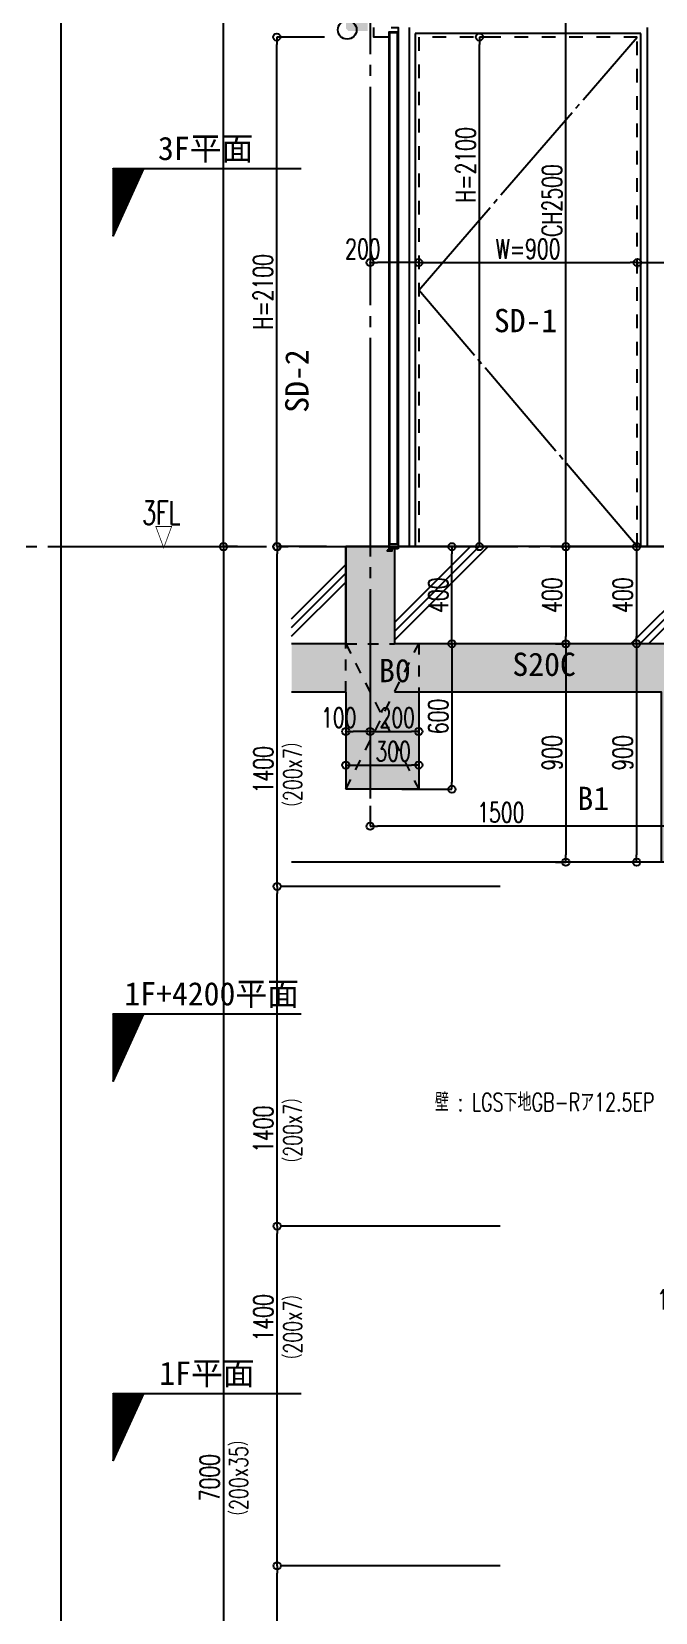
# Model space of a CAD drawing. Extents: x -229451 to 47804, y -161247 to 19812.
# Drawn here: x 36318 to 38886, y 5260 to 11775 of the extents above; entities that cross this region are included whole.
import ezdxf
from ezdxf.enums import TextEntityAlignment as Align

# ---------------------------------------------------------------- set-up
doc = ezdxf.new("R2010")
doc.units = 0
doc.header["$LTSCALE"] = 450
for name, pattern in [('CENTER2', [2.3, 2, -0.1, 0.1, -0.1]), ('HIDDEN2', [0.25, 0.125, -0.125]), ('HIDDEN3', [0.2, 0.1, -0.1])]:
    doc.linetypes.add(name, pattern=pattern)
doc.layers.get('0').update_dxf_attribs({"linetype": 'CONTINUOUS'})
doc.layers.get('DEFPOINTS').update_dxf_attribs({"linetype": 'CONTINUOUS'})
doc.layers.add('E0_図面枠B_OFF', color=255, linetype='CONTINUOUS', plot=False)
for name, color, linetype in [('E1_文字A', 3, 'CONTINUOUS'), ('E6_面取り記号', 4, 'CONTINUOUS'), ('G1_ハッチング', 251, 'CONTINUOUS'), ('G2_ハッチング', 243, 'CONTINUOUS'), ('H寸法', 3, 'CONTINUOUS'), ('IA_通芯', 12, 'CENTER2'), ('IB_壁芯', 2, 'CENTER2'), ('IC1_寸法', 3, 'CONTINUOUS'), ('ID1_躯体', 7, 'CONTINUOUS'), ('ID2_構造体', 8, 'HIDDEN3'), ('ID7_打放し表示', 231, 'UTILDN'), ('JA2_梁記号', 4, 'CONTINUOUS'), ('JA3_ｽﾗﾌﾞ記号', 4, 'CONTINUOUS'), ('JA7_切断記号', 241, 'CONTINUOUS'), ('JB1_仕上線B_細線', 51, 'CONTINUOUS'), ('JJ1_建具', 1, 'CONTINUOUS'), ('JJ2_建具枠', 3, 'CONTINUOUS'), ('KA1_躯体見下線', 113, 'CONTINUOUS')]:
    doc.layers.add(name, color=color, linetype=linetype)
doc.styles.add('toda-A (0.7)', font='romans.shx', dxfattribs={"width": 0.7, "bigfont": 'extfont.shx'})
doc.styles.add('toda-G', font='')
doc.styles.get('toda-G').set_extended_font_data('MS Gothic')
doc.linetypes.add('UTILDN', pattern='A,5e-13,[130,ltypeshp.shx,S=0.45,R=0,X=0,Y=-0.45],0,-3', length=3)
doc.dimstyles.new('toda 1：30', dxfattribs={"dimscale": 30, "dimtxt": 2.7, "dimasz": 1, "dimexe": 0, "dimexo": 1, "dimgap": 0, "dimtad": 0, "dimdec": 3, "dimzin": 12, "dimdsep": 46, "dimtxsty": 'toda-A (0.7)', "dimblk": 'ORIGIN', "dimcen": 2.5, "dimclrd": 256, "dimclre": 256, "dimclrt": 7, "dimadec": 0, "dimazin": 0, "dimtfac": 1, "dimtdec": 3, "dimtix": 1, "dimtmove": 2, "dimatfit": 3, "dimldrblk": 'ORIGIN', "dimfxl": 0, "dimtvp": 0.7, "dimtolj": 1, "dimtzin": 0, "dimarcsym": 0})

# ---------------------------------------------------------------- blocks, each defined once
blk = doc.blocks.new('_Origin')
at = {"color": 0, "linetype": 'ByBlock', "lineweight": -2}
blk.add_line((0, 0), (-1, 0), dxfattribs=at)
blk.add_circle((0, 0), 0.5, dxfattribs=at)
blk = doc.blocks.new('*D321')
at = {"layer": 'DEFPOINTS', "color": 0, "transparency": 16777216}
for p in [(38902.8, 9652.2), (38802.8, 9252.2), (38809.1, 9252.2)]:
    blk.add_point(p, dxfattribs=at)
at = {"layer": 'H寸法', "linetype": 'CENTER2', "lineweight": -2, "transparency": 16777216}
for p, q in [((38872.8, 9652.2), (38809.1, 9652.2)), ((38832.8, 9252.2), (38809.1, 9252.2))]:
    blk.add_line(p, q, dxfattribs=at)
at = {"layer": 'H寸法', "lineweight": -2, "transparency": 16777216}
blk.add_line((38809.1, 9622.2), (38809.1, 9282.2), dxfattribs=at)
at = {"layer": 'H寸法', "lineweight": -2, "transparency": 16777216, "xscale": 30, "yscale": 30, "zscale": 30}
for p, rotation in [((38809.1, 9652.2), 90), ((38809.1, 9252.2), 270)]:
    blk.add_blockref('_Origin', p, dxfattribs=dict(at, rotation=rotation))
at = {"layer": 'H寸法', "color": 7, "transparency": 16777216, "insert": (38752.4, 9452.2), "char_height": 81, "attachment_point": 5, "rotation": 90, "style": 'toda-A (0.7)'}
blk.add_mtext('\\A1;400', dxfattribs=at)
blk = doc.blocks.new('*D322')
at = {"layer": 'DEFPOINTS', "color": 0, "transparency": 16777216}
for p in [(38802.8, 9252.2), (38802.8, 8352.2), (38809.1, 8352.2)]:
    blk.add_point(p, dxfattribs=at)
at = {"layer": 'H寸法', "linetype": 'CENTER2', "lineweight": -2, "transparency": 16777216}
for p, q in [((38832.8, 9252.2), (38809.1, 9252.2)), ((38832.8, 8352.2), (38809.1, 8352.2))]:
    blk.add_line(p, q, dxfattribs=at)
at = {"layer": 'H寸法', "lineweight": -2, "transparency": 16777216}
blk.add_line((38809.1, 9222.2), (38809.1, 8382.2), dxfattribs=at)
at = {"layer": 'H寸法', "lineweight": -2, "transparency": 16777216, "xscale": 30, "yscale": 30, "zscale": 30}
for p, rotation in [((38809.1, 9252.2), 90), ((38809.1, 8352.2), 270)]:
    blk.add_blockref('_Origin', p, dxfattribs=dict(at, rotation=rotation))
at = {"layer": 'H寸法', "color": 7, "transparency": 16777216, "insert": (38752.4, 8802.2), "char_height": 81, "attachment_point": 5, "rotation": 90, "style": 'toda-A (0.7)'}
blk.add_mtext('\\A1;900', dxfattribs=at)
blk = doc.blocks.new('*D335')
at = {"layer": 'DEFPOINTS', "color": 0, "transparency": 16777216}
for p in [(38518.1, 9652.2), (38518.1, 9252.2), (38518.1, 9252.2)]:
    blk.add_point(p, dxfattribs=at)
at = {"layer": 'H寸法', "linetype": 'CENTER2', "lineweight": -2, "transparency": 16777216}
for p, q in [((38548.1, 9652.2), (38518.1, 9652.2)), ((38548.1, 9252.2), (38518.1, 9252.2))]:
    blk.add_line(p, q, dxfattribs=at)
at = {"layer": 'H寸法', "lineweight": -2, "transparency": 16777216}
blk.add_line((38518.1, 9622.2), (38518.1, 9282.2), dxfattribs=at)
at = {"layer": 'H寸法', "lineweight": -2, "transparency": 16777216, "xscale": 30, "yscale": 30, "zscale": 30}
for p, rotation in [((38518.1, 9652.2), 90), ((38518.1, 9252.2), 270)]:
    blk.add_blockref('_Origin', p, dxfattribs=dict(at, rotation=rotation))
at = {"layer": 'H寸法', "color": 7, "transparency": 16777216, "insert": (38461.4, 9452.2), "char_height": 81, "attachment_point": 5, "rotation": 90, "style": 'toda-A (0.7)'}
blk.add_mtext('\\A1;400', dxfattribs=at)
blk = doc.blocks.new('*D336')
at = {"layer": 'DEFPOINTS', "color": 0, "transparency": 16777216}
for p in [(38445.7, 9252.2), (38445.7, 8352.2), (38518.1, 8352.2)]:
    blk.add_point(p, dxfattribs=at)
at = {"layer": 'H寸法', "linetype": 'CENTER2', "lineweight": -2, "transparency": 16777216}
for p, q in [((38475.7, 9252.2), (38518.1, 9252.2)), ((38475.7, 8352.2), (38518.1, 8352.2))]:
    blk.add_line(p, q, dxfattribs=at)
at = {"layer": 'H寸法', "lineweight": -2, "transparency": 16777216}
blk.add_line((38518.1, 9222.2), (38518.1, 8382.2), dxfattribs=at)
at = {"layer": 'H寸法', "lineweight": -2, "transparency": 16777216, "xscale": 30, "yscale": 30, "zscale": 30}
for p, rotation in [((38518.1, 9252.2), 90), ((38518.1, 8352.2), 270)]:
    blk.add_blockref('_Origin', p, dxfattribs=dict(at, rotation=rotation))
at = {"layer": 'H寸法', "color": 7, "transparency": 16777216, "insert": (38461.4, 8802.2), "char_height": 81, "attachment_point": 5, "rotation": 90, "style": 'toda-A (0.7)'}
blk.add_mtext('\\A1;900', dxfattribs=at)
blk = doc.blocks.new('*D338')
at = {"layer": 'DEFPOINTS', "color": 0, "transparency": 16777216}
for p in [(37712.2, 8614.5), (39212.2, 8563.7), (37712.2, 8500)]:
    blk.add_point(p, dxfattribs=at)
at = {"layer": 'H寸法', "linetype": 'CENTER2', "lineweight": -2, "transparency": 16777216}
for p, q in [((37712.2, 8584.5), (37712.2, 8500)), ((39212.2, 8533.7), (39212.2, 8500))]:
    blk.add_line(p, q, dxfattribs=at)
at = {"layer": 'H寸法', "lineweight": -2, "transparency": 16777216}
blk.add_line((39182.2, 8500), (37742.2, 8500), dxfattribs=at)
at = {"layer": 'H寸法', "lineweight": -2, "transparency": 16777216, "xscale": 30, "yscale": 30, "zscale": 30, "rotation": 180}
blk.add_blockref('_Origin', (37712.2, 8500), dxfattribs=at)
at = {"layer": 'H寸法', "lineweight": -2, "transparency": 16777216, "xscale": 30, "yscale": 30, "zscale": 30}
blk.add_blockref('_Origin', (39212.2, 8500), dxfattribs=at)
at = {"layer": 'H寸法', "color": 7, "transparency": 16777216, "insert": (38250.1, 8556.7), "char_height": 81, "attachment_point": 5, "style": 'toda-A (0.7)'}
blk.add_mtext('\\A1;1500', dxfattribs=at)
blk = doc.blocks.new('*D339')
at = {"layer": 'DEFPOINTS', "color": 0, "transparency": 16777216}
for p in [(38812.2, 10822.8), (37912.2, 10790.7), (38812.2, 10780.4)]:
    blk.add_point(p, dxfattribs=at)
at = {"layer": 'IC1_寸法', "lineweight": -2, "transparency": 16777216}
for p, q in [((37912.2, 10820.7), (37912.2, 10822.8)), ((37942.2, 10822.8), (38782.2, 10822.8)), ((38812.2, 10810.4), (38812.2, 10822.8))]:
    blk.add_line(p, q, dxfattribs=at)
at = {"layer": 'IC1_寸法', "lineweight": -2, "transparency": 16777216, "xscale": 30, "yscale": 30, "zscale": 30, "rotation": 180}
blk.add_blockref('_Origin', (37912.2, 10822.8), dxfattribs=at)
at = {"layer": 'IC1_寸法', "lineweight": -2, "transparency": 16777216, "xscale": 30, "yscale": 30, "zscale": 30}
blk.add_blockref('_Origin', (38812.2, 10822.8), dxfattribs=at)
at = {"layer": 'IC1_寸法', "color": 7, "transparency": 16777216, "insert": (38362.2, 10879.5), "char_height": 81, "attachment_point": 5, "style": 'toda-A (0.7)'}
blk.add_mtext('\\A1;W=900', dxfattribs=at)
blk = doc.blocks.new('*D340')
at = {"layer": 'DEFPOINTS', "color": 0, "transparency": 16777216}
for p in [(38161.9, 11752.2), (38162, 11752.2), (38161.9, 9652.2)]:
    blk.add_point(p, dxfattribs=at)
at = {"layer": 'IC1_寸法', "lineweight": -2, "transparency": 16777216}
for p, q in [((38191.9, 11752.2), (38162, 11752.2)), ((38162, 9682.2), (38162, 11722.2)), ((38191.9, 9652.2), (38162, 9652.2))]:
    blk.add_line(p, q, dxfattribs=at)
at = {"layer": 'IC1_寸法', "lineweight": -2, "transparency": 16777216, "xscale": 30, "yscale": 30, "zscale": 30}
for p, rotation in [((38162, 11752.2), 90), ((38162, 9652.2), 270)]:
    blk.add_blockref('_Origin', p, dxfattribs=dict(at, rotation=rotation))
at = {"layer": 'IC1_寸法', "color": 7, "transparency": 16777216, "insert": (38105.3, 11225.2), "char_height": 81, "attachment_point": 5, "rotation": 90, "style": 'toda-A (0.7)'}
blk.add_mtext('\\A1;H=2100', dxfattribs=at)
blk = doc.blocks.new('*D341')
at = {"layer": 'DEFPOINTS', "color": 0, "transparency": 16777216}
for p in [(39212.2, 10822.8), (38812.2, 10770.2), (39212.2, 10770.2)]:
    blk.add_point(p, dxfattribs=at)
at = {"layer": 'H寸法', "linetype": 'CENTER2', "lineweight": -2, "transparency": 16777216}
for p, q in [((38812.2, 10800.2), (38812.2, 10822.8)), ((39212.2, 10800.2), (39212.2, 10822.8))]:
    blk.add_line(p, q, dxfattribs=at)
at = {"layer": 'H寸法', "lineweight": -2, "transparency": 16777216}
blk.add_line((38842.2, 10822.8), (39182.2, 10822.8), dxfattribs=at)
at = {"layer": 'H寸法', "lineweight": -2, "transparency": 16777216, "xscale": 30, "yscale": 30, "zscale": 30, "rotation": 180}
blk.add_blockref('_Origin', (38812.2, 10822.8), dxfattribs=at)
at = {"layer": 'H寸法', "lineweight": -2, "transparency": 16777216, "xscale": 30, "yscale": 30, "zscale": 30}
blk.add_blockref('_Origin', (39212.2, 10822.8), dxfattribs=at)
at = {"layer": 'H寸法', "color": 7, "transparency": 16777216, "insert": (39012.2, 10879.5), "char_height": 81, "attachment_point": 5, "style": 'toda-A (0.7)'}
blk.add_mtext('\\A1;400', dxfattribs=at)
blk = doc.blocks.new('*D342')
at = {"layer": 'DEFPOINTS', "color": 0, "transparency": 16777216}
for p in [(37712.2, 10822.8), (37712.2, 10790.7), (37912.2, 10790.7)]:
    blk.add_point(p, dxfattribs=at)
at = {"layer": 'H寸法', "linetype": 'CENTER2', "lineweight": -2, "transparency": 16777216}
for p, q in [((37712.2, 10820.7), (37712.2, 10822.8)), ((37912.2, 10820.7), (37912.2, 10822.8))]:
    blk.add_line(p, q, dxfattribs=at)
at = {"layer": 'H寸法', "lineweight": -2, "transparency": 16777216}
blk.add_line((37882.2, 10822.8), (37742.2, 10822.8), dxfattribs=at)
at = {"layer": 'H寸法', "lineweight": -2, "transparency": 16777216, "xscale": 30, "yscale": 30, "zscale": 30, "rotation": 180}
blk.add_blockref('_Origin', (37712.2, 10822.8), dxfattribs=at)
at = {"layer": 'H寸法', "lineweight": -2, "transparency": 16777216, "xscale": 30, "yscale": 30, "zscale": 30}
blk.add_blockref('_Origin', (37912.2, 10822.8), dxfattribs=at)
at = {"layer": 'H寸法', "color": 7, "transparency": 16777216, "insert": (37682.2, 10879.5), "char_height": 81, "attachment_point": 5, "style": 'toda-A (0.7)'}
blk.add_mtext('\\A1;200', dxfattribs=at)
blk = doc.blocks.new('*D344')
at = {"layer": 'DEFPOINTS', "color": 0, "transparency": 16777216}
for p in [(37327.4, 11752.2), (37554.1, 11752.2), (37425.6, 9652.2)]:
    blk.add_point(p, dxfattribs=at)
at = {"layer": 'IC1_寸法', "linetype": 'CENTER2', "lineweight": -2, "transparency": 16777216}
for p, q in [((37524.1, 11752.2), (37327.4, 11752.2)), ((37395.6, 9652.2), (37327.4, 9652.2))]:
    blk.add_line(p, q, dxfattribs=at)
at = {"layer": 'IC1_寸法', "lineweight": -2, "transparency": 16777216}
blk.add_line((37327.4, 9682.2), (37327.4, 11722.2), dxfattribs=at)
at = {"layer": 'IC1_寸法', "lineweight": -2, "transparency": 16777216, "xscale": 30, "yscale": 30, "zscale": 30}
for p, rotation in [((37327.4, 11752.2), 90), ((37327.4, 9652.2), 270)]:
    blk.add_blockref('_Origin', p, dxfattribs=dict(at, rotation=rotation))
at = {"layer": 'IC1_寸法', "color": 7, "transparency": 16777216, "insert": (37270.7, 10702.2), "char_height": 81, "attachment_point": 5, "rotation": 90, "style": 'toda-A (0.7)'}
blk.add_mtext('\\A1;H=2100', dxfattribs=at)
blk = doc.blocks.new('*D346')
at = {"layer": 'DEFPOINTS', "color": 0, "transparency": 16777216}
for p in [(37108.3, 14652.2), (37445.5, 14652.2), (37196, 9652.2)]:
    blk.add_point(p, dxfattribs=at)
at = {"layer": 'H寸法', "linetype": 'CENTER2', "lineweight": -2, "transparency": 16777216}
for p, q in [((37415.5, 14652.2), (37108.3, 14652.2)), ((37166, 9652.2), (37108.3, 9652.2))]:
    blk.add_line(p, q, dxfattribs=at)
at = {"layer": 'H寸法', "lineweight": -2, "transparency": 16777216}
blk.add_line((37108.3, 9682.2), (37108.3, 14622.2), dxfattribs=at)
at = {"layer": 'H寸法', "lineweight": -2, "transparency": 16777216, "xscale": 30, "yscale": 30, "zscale": 30}
for p, rotation in [((37108.3, 14652.2), 90), ((37108.3, 9652.2), 270)]:
    blk.add_blockref('_Origin', p, dxfattribs=dict(at, rotation=rotation))
at = {"layer": 'H寸法', "color": 7, "transparency": 16777216, "insert": (37051.6, 12152.2), "char_height": 81, "attachment_point": 5, "rotation": 90, "style": 'toda-A (0.7)'}
blk.add_mtext('\\A1;5000', dxfattribs=at)
blk = doc.blocks.new('*D406')
at = {"layer": 'DEFPOINTS', "color": 0, "transparency": 16777216}
for p in [(37196, 9652.2), (37108.3, 2652.2), (37359.4, 2652.2)]:
    blk.add_point(p, dxfattribs=at)
at = {"layer": 'H寸法', "linetype": 'CENTER2', "lineweight": -2, "transparency": 16777216}
for p, q in [((37166, 9652.2), (37108.3, 9652.2)), ((37329.4, 2652.2), (37108.3, 2652.2))]:
    blk.add_line(p, q, dxfattribs=at)
at = {"layer": 'H寸法', "lineweight": -2, "transparency": 16777216}
blk.add_line((37108.3, 9622.2), (37108.3, 2682.2), dxfattribs=at)
at = {"layer": 'H寸法', "lineweight": -2, "transparency": 16777216, "xscale": 30, "yscale": 30, "zscale": 30}
for p, rotation in [((37108.3, 9652.2), 90), ((37108.3, 2652.2), 270)]:
    blk.add_blockref('_Origin', p, dxfattribs=dict(at, rotation=rotation))
at = {"layer": 'H寸法', "color": 7, "transparency": 16777216, "insert": (37051.6, 5815.7), "char_height": 81, "attachment_point": 5, "rotation": 90, "style": 'toda-A (0.7)'}
blk.add_mtext('\\A1;7000', dxfattribs=at)
blk = doc.blocks.new('*D457')
at = {"layer": 'DEFPOINTS', "color": 0, "transparency": 16777216}
for p in [(37329.4, 5452.2), (38277.3, 5452.2), (37287.3, 2652.2)]:
    blk.add_point(p, dxfattribs=at)
at = {"layer": 'H寸法', "linetype": 'CENTER2', "lineweight": -2, "transparency": 16777216}
for p, q in [((38247.3, 5452.2), (37329.4, 5452.2)), ((37317.3, 2652.2), (37329.4, 2652.2))]:
    blk.add_line(p, q, dxfattribs=at)
at = {"layer": 'H寸法', "lineweight": -2, "transparency": 16777216}
blk.add_line((37329.4, 2682.2), (37329.4, 5422.2), dxfattribs=at)
at = {"layer": 'H寸法', "lineweight": -2, "transparency": 16777216, "xscale": 30, "yscale": 30, "zscale": 30}
for p, rotation in [((37329.4, 5452.2), 90), ((37329.4, 2652.2), 270)]:
    blk.add_blockref('_Origin', p, dxfattribs=dict(at, rotation=rotation))
at = {"layer": 'H寸法', "color": 7, "transparency": 16777216, "insert": (37272.7, 4052.2), "char_height": 81, "attachment_point": 5, "rotation": 90, "style": 'toda-A (0.7)'}
blk.add_mtext('\\A1;2800', dxfattribs=at)
blk = doc.blocks.new('*D458')
at = {"layer": 'DEFPOINTS', "color": 0, "transparency": 16777216}
for p in [(37329.4, 6852.2), (38277.3, 6852.2), (38277.3, 5452.2)]:
    blk.add_point(p, dxfattribs=at)
at = {"layer": 'H寸法', "linetype": 'CENTER2', "lineweight": -2, "transparency": 16777216}
for p, q in [((38247.3, 6852.2), (37329.4, 6852.2)), ((38247.3, 5452.2), (37329.4, 5452.2))]:
    blk.add_line(p, q, dxfattribs=at)
at = {"layer": 'H寸法', "lineweight": -2, "transparency": 16777216}
blk.add_line((37329.4, 5482.2), (37329.4, 6822.2), dxfattribs=at)
at = {"layer": 'H寸法', "lineweight": -2, "transparency": 16777216, "xscale": 30, "yscale": 30, "zscale": 30}
for p, rotation in [((37329.4, 6852.2), 90), ((37329.4, 5452.2), 270)]:
    blk.add_blockref('_Origin', p, dxfattribs=dict(at, rotation=rotation))
at = {"layer": 'H寸法', "color": 7, "transparency": 16777216, "insert": (37272.7, 6474.3), "char_height": 81, "attachment_point": 5, "rotation": 90, "style": 'toda-A (0.7)'}
blk.add_mtext('\\A1;1400', dxfattribs=at)
blk = doc.blocks.new('*D459')
at = {"layer": 'DEFPOINTS', "color": 0, "transparency": 16777216}
for p in [(37329.4, 8252.2), (38277.3, 8252.2), (38277.3, 6852.2)]:
    blk.add_point(p, dxfattribs=at)
at = {"layer": 'H寸法', "linetype": 'CENTER2', "lineweight": -2, "transparency": 16777216}
for p, q in [((38247.3, 8252.2), (37329.4, 8252.2)), ((38247.3, 6852.2), (37329.4, 6852.2))]:
    blk.add_line(p, q, dxfattribs=at)
at = {"layer": 'H寸法', "lineweight": -2, "transparency": 16777216}
blk.add_line((37329.4, 6882.2), (37329.4, 8222.2), dxfattribs=at)
at = {"layer": 'H寸法', "lineweight": -2, "transparency": 16777216, "xscale": 30, "yscale": 30, "zscale": 30}
for p, rotation in [((37329.4, 8252.2), 90), ((37329.4, 6852.2), 270)]:
    blk.add_blockref('_Origin', p, dxfattribs=dict(at, rotation=rotation))
at = {"layer": 'H寸法', "color": 7, "transparency": 16777216, "insert": (37272.7, 7251.4), "char_height": 81, "attachment_point": 5, "rotation": 90, "style": 'toda-A (0.7)'}
blk.add_mtext('\\A1;1400', dxfattribs=at)
blk = doc.blocks.new('*D460')
at = {"layer": 'DEFPOINTS', "color": 0, "transparency": 16777216}
for p in [(37329.4, 9652.2), (37563.1, 9652.2), (38277.3, 8252.2)]:
    blk.add_point(p, dxfattribs=at)
at = {"layer": 'H寸法', "linetype": 'CENTER2', "lineweight": -2, "transparency": 16777216}
for p, q in [((37533.1, 9652.2), (37329.4, 9652.2)), ((38247.3, 8252.2), (37329.4, 8252.2))]:
    blk.add_line(p, q, dxfattribs=at)
at = {"layer": 'H寸法', "lineweight": -2, "transparency": 16777216}
blk.add_line((37329.4, 8282.2), (37329.4, 9622.2), dxfattribs=at)
at = {"layer": 'H寸法', "lineweight": -2, "transparency": 16777216, "xscale": 30, "yscale": 30, "zscale": 30}
for p, rotation in [((37329.4, 9652.2), 90), ((37329.4, 8252.2), 270)]:
    blk.add_blockref('_Origin', p, dxfattribs=dict(at, rotation=rotation))
at = {"layer": 'H寸法', "color": 7, "transparency": 16777216, "insert": (37272.7, 8733), "char_height": 81, "attachment_point": 5, "rotation": 90, "style": 'toda-A (0.7)'}
blk.add_mtext('\\A1;1400', dxfattribs=at)
blk = doc.blocks.new('*D519')
at = {"layer": 'DEFPOINTS', "color": 0, "transparency": 16777216}
for p in [(39062.2, 6454.7), (39212.2, 6491.9), (39212.2, 6454.7)]:
    blk.add_point(p, dxfattribs=at)
at = {"layer": 'H寸法', "linetype": 'CENTER2', "lineweight": -2, "transparency": 16777216}
for p, q in [((39062.2, 6484.7), (39062.2, 6491.9)), ((39212.2, 6484.7), (39212.2, 6491.9))]:
    blk.add_line(p, q, dxfattribs=at)
at = {"layer": 'H寸法', "lineweight": -2, "transparency": 16777216}
blk.add_line((39092.2, 6491.9), (39182.2, 6491.9), dxfattribs=at)
at = {"layer": 'H寸法', "lineweight": -2, "transparency": 16777216, "xscale": 30, "yscale": 30, "zscale": 30, "rotation": 180}
blk.add_blockref('_Origin', (39062.2, 6491.9), dxfattribs=at)
at = {"layer": 'H寸法', "lineweight": -2, "transparency": 16777216, "xscale": 30, "yscale": 30, "zscale": 30}
blk.add_blockref('_Origin', (39212.2, 6491.9), dxfattribs=at)
at = {"layer": 'H寸法', "color": 7, "transparency": 16777216, "insert": (38965.9, 6548.6), "char_height": 81, "attachment_point": 5, "style": 'toda-A (0.7)'}
blk.add_mtext('\\A1;150', dxfattribs=at)
blk = doc.blocks.new('*D521')
at = {"layer": 'DEFPOINTS', "color": 0, "transparency": 16777216}
for p in [(38012.4, 9252.2), (37812.2, 8652.2), (38048.9, 8652.2)]:
    blk.add_point(p, dxfattribs=at)
at = {"layer": 'H寸法', "linetype": 'CENTER2', "lineweight": -2, "transparency": 16777216}
for p, q in [((38042.4, 9252.2), (38048.9, 9252.2)), ((37842.2, 8652.2), (38048.9, 8652.2))]:
    blk.add_line(p, q, dxfattribs=at)
at = {"layer": 'H寸法', "lineweight": -2, "transparency": 16777216}
blk.add_line((38048.9, 9222.2), (38048.9, 8682.2), dxfattribs=at)
at = {"layer": 'H寸法', "lineweight": -2, "transparency": 16777216, "xscale": 30, "yscale": 30, "zscale": 30}
for p, rotation in [((38048.9, 9252.2), 90), ((38048.9, 8652.2), 270)]:
    blk.add_blockref('_Origin', p, dxfattribs=dict(at, rotation=rotation))
at = {"layer": 'H寸法', "color": 7, "transparency": 16777216, "insert": (37992.2, 8952.2), "char_height": 81, "attachment_point": 5, "rotation": 90, "style": 'toda-A (0.7)'}
blk.add_mtext('\\A1;600', dxfattribs=at)
blk = doc.blocks.new('*D522')
at = {"layer": 'DEFPOINTS', "color": 0, "transparency": 16777216}
for p in [(38012.4, 9652.2), (38048.9, 9652.2), (38012.4, 9252.2)]:
    blk.add_point(p, dxfattribs=at)
at = {"layer": 'H寸法', "linetype": 'CENTER2', "lineweight": -2, "transparency": 16777216}
for p, q in [((38042.4, 9652.2), (38048.9, 9652.2)), ((38042.4, 9252.2), (38048.9, 9252.2))]:
    blk.add_line(p, q, dxfattribs=at)
at = {"layer": 'H寸法', "lineweight": -2, "transparency": 16777216}
blk.add_line((38048.9, 9282.2), (38048.9, 9622.2), dxfattribs=at)
at = {"layer": 'H寸法', "lineweight": -2, "transparency": 16777216, "xscale": 30, "yscale": 30, "zscale": 30}
for p, rotation in [((38048.9, 9652.2), 90), ((38048.9, 9252.2), 270)]:
    blk.add_blockref('_Origin', p, dxfattribs=dict(at, rotation=rotation))
at = {"layer": 'H寸法', "color": 7, "transparency": 16777216, "insert": (37992.2, 9452.2), "char_height": 81, "attachment_point": 5, "rotation": 90, "style": 'toda-A (0.7)'}
blk.add_mtext('\\A1;400', dxfattribs=at)
blk = doc.blocks.new('*D523')
at = {"layer": 'DEFPOINTS', "color": 0, "transparency": 16777216}
for p in [(37712.2, 8912.4), (37912.2, 8912.4), (37912.2, 8890.5)]:
    blk.add_point(p, dxfattribs=at)
at = {"layer": 'H寸法', "linetype": 'CENTER2', "lineweight": -2, "transparency": 16777216}
for p, q in [((37712.2, 8882.4), (37712.2, 8890.5)), ((37912.2, 8882.4), (37912.2, 8890.5))]:
    blk.add_line(p, q, dxfattribs=at)
at = {"layer": 'H寸法', "lineweight": -2, "transparency": 16777216}
blk.add_line((37742.2, 8890.5), (37882.2, 8890.5), dxfattribs=at)
at = {"layer": 'H寸法', "lineweight": -2, "transparency": 16777216, "xscale": 30, "yscale": 30, "zscale": 30, "rotation": 180}
blk.add_blockref('_Origin', (37712.2, 8890.5), dxfattribs=at)
at = {"layer": 'H寸法', "lineweight": -2, "transparency": 16777216, "xscale": 30, "yscale": 30, "zscale": 30}
blk.add_blockref('_Origin', (37912.2, 8890.5), dxfattribs=at)
at = {"layer": 'H寸法', "color": 7, "transparency": 16777216, "insert": (37823.6, 8947.2), "char_height": 81, "attachment_point": 5, "style": 'toda-A (0.7)'}
blk.add_mtext('\\A1;200', dxfattribs=at)
blk = doc.blocks.new('*D524')
at = {"layer": 'DEFPOINTS', "color": 0, "transparency": 16777216}
for p in [(37612.2, 8919.1), (37612.2, 8890.5), (37712.2, 8912.4)]:
    blk.add_point(p, dxfattribs=at)
at = {"layer": 'H寸法', "linetype": 'CENTER2', "lineweight": -2, "transparency": 16777216}
for p, q in [((37612.2, 8889.1), (37612.2, 8890.5)), ((37712.2, 8882.4), (37712.2, 8890.5))]:
    blk.add_line(p, q, dxfattribs=at)
at = {"layer": 'H寸法', "lineweight": -2, "transparency": 16777216}
blk.add_line((37682.2, 8890.5), (37642.2, 8890.5), dxfattribs=at)
at = {"layer": 'H寸法', "lineweight": -2, "transparency": 16777216, "xscale": 30, "yscale": 30, "zscale": 30, "rotation": 180}
blk.add_blockref('_Origin', (37612.2, 8890.5), dxfattribs=at)
at = {"layer": 'H寸法', "lineweight": -2, "transparency": 16777216, "xscale": 30, "yscale": 30, "zscale": 30}
blk.add_blockref('_Origin', (37712.2, 8890.5), dxfattribs=at)
at = {"layer": 'H寸法', "color": 7, "transparency": 16777216, "insert": (37583, 8947.2), "char_height": 81, "attachment_point": 5, "style": 'toda-A (0.7)'}
blk.add_mtext('\\A1;100', dxfattribs=at)
blk = doc.blocks.new('*D525')
at = {"layer": 'DEFPOINTS', "color": 0, "transparency": 16777216}
for p in [(37612.2, 8801.1), (37912.2, 8801.1), (37912.2, 8752.2)]:
    blk.add_point(p, dxfattribs=at)
at = {"layer": 'H寸法', "linetype": 'CENTER2', "lineweight": -2, "transparency": 16777216}
for p, q in [((37612.2, 8771.1), (37612.2, 8752.2)), ((37912.2, 8771.1), (37912.2, 8752.2))]:
    blk.add_line(p, q, dxfattribs=at)
at = {"layer": 'H寸法', "lineweight": -2, "transparency": 16777216}
blk.add_line((37642.2, 8752.2), (37882.2, 8752.2), dxfattribs=at)
at = {"layer": 'H寸法', "lineweight": -2, "transparency": 16777216, "xscale": 30, "yscale": 30, "zscale": 30, "rotation": 180}
blk.add_blockref('_Origin', (37612.2, 8752.2), dxfattribs=at)
at = {"layer": 'H寸法', "lineweight": -2, "transparency": 16777216, "xscale": 30, "yscale": 30, "zscale": 30}
blk.add_blockref('_Origin', (37912.2, 8752.2), dxfattribs=at)
at = {"layer": 'H寸法', "color": 7, "transparency": 16777216, "insert": (37806.7, 8808.9), "char_height": 81, "attachment_point": 5, "style": 'toda-A (0.7)'}
blk.add_mtext('\\A1;300', dxfattribs=at)
blk = doc.blocks.new('*D526')
at = {"layer": 'DEFPOINTS', "color": 0, "transparency": 16777216}
for p in [(38427.8, 12152.2), (38518.1, 12152.2), (38427.8, 9652.2)]:
    blk.add_point(p, dxfattribs=at)
at = {"layer": 'IC1_寸法', "linetype": 'CENTER2', "lineweight": -2, "transparency": 16777216}
for p, q in [((38457.8, 12152.2), (38518.1, 12152.2)), ((38457.8, 9652.2), (38518.1, 9652.2))]:
    blk.add_line(p, q, dxfattribs=at)
at = {"layer": 'IC1_寸法', "lineweight": -2, "transparency": 16777216}
blk.add_line((38518.1, 9682.2), (38518.1, 12122.2), dxfattribs=at)
at = {"layer": 'IC1_寸法', "lineweight": -2, "transparency": 16777216, "xscale": 30, "yscale": 30, "zscale": 30}
for p, rotation in [((38518.1, 12152.2), 90), ((38518.1, 9652.2), 270)]:
    blk.add_blockref('_Origin', p, dxfattribs=dict(at, rotation=rotation))
at = {"layer": 'IC1_寸法', "color": 7, "transparency": 16777216, "insert": (38461.4, 11078.5), "char_height": 81, "attachment_point": 5, "rotation": 90, "style": 'toda-A (0.7)'}
blk.add_mtext('\\A1;CH2500', dxfattribs=at)

msp = doc.modelspace()

# ---------------------------------------------------------------- hatches: boundary and pattern name
at = {"layer": 'G1_ハッチング'}
h = msp.add_hatch(color=256, dxfattribs=at)
h.paths.add_polyline_path([(42162.1536, 9152.1917), (42182.1536, 9152.1917), (42182.1536, 9272.1917), (41532.1536, 9272.1917), (41532.1536, 13452.1917), (42162.1536, 13452.1917), (42162.1536, 14452.1917), (42305.4225, 14452.1917), (42305.4225, 14652.1917), (41612.1536, 14652.1917), (41612.1536, 14829.4418), (41362.1536, 14829.4418), (41362.1536, 14652.1917), (38812.1536, 14652.1917), (38812.1536, 14829.4418), (38612.1536, 14829.4418), (38612.1536, 14652.1917), (37388.8324, 14652.1917), (37388.8324, 14452.1917), (37612.1536, 14452.1917), (37612.1536, 11788.2949), (37622.2392, 11777.1917), (37702.1536, 11777.1917), (37702.1536, 11817.1917), (37812.1536, 11817.1917), (37812.1536, 14452.1917), (38912.1536, 14452.1917), (38912.1536, 13752.1917), (39112.1536, 13752.1917), (39112.1536, 9252.1917), (37812.1536, 9252.1917), (37812.1536, 9652.1917), (37612.1536, 9652.1917), (37612.1536, 9252.1917), (37388.8324, 9252.1917), (37388.8324, 9052.1917), (37612.1536, 9052.1917), (37612.1536, 8652.1917), (37912.1536, 8652.1917), (37912.1536, 9052.1917), (38912.1536, 9052.1917), (38912.1536, 8352.1917), (39062.1536, 8352.1917), (39062.1536, 2652.1917), (37388.8324, 2652.1917), (37388.8324, 2052.1917), (41412.1536, 2052.1917), (41412.1536, 1352.1917), (42212.1536, 1352.1917), (42212.1536, 2352.1917), (43049.6393, 2352.1917), (43049.4304, 2652.1917), (41731.9447, 2652.1917), (41732.1536, 7752.1917), (42162.1536, 7752.1917), (42162.1536, 8252.1917), (42305.4225, 8252.1917), (42305.4225, 8452.1917), (42162.1536, 8452.1917)])
h.paths.add_polyline_path([(41312.1536, 8222.1917), (39312.1536, 8222.1917), (39312.1536, 13952.1917), (39312.1536, 14452.1917), (41312.1536, 14452.1917)], flags=16)
h.paths.add_polyline_path([(41312.1536, 8022.1917), (41312.1536, 5422.1917), (39312.1536, 5422.1917), (39312.1536, 8022.1917)], flags=16)
h.paths.add_polyline_path([(41312.1536, 5222.1917), (41312.1536, 2652.1917), (39312.1536, 2652.1917), (39312.1536, 5222.1917)], flags=16)
at = {"layer": 'G2_ハッチング', "linetype": 'Continuous'}
h = msp.add_hatch(dxfattribs=at)
h.set_pattern_fill('RC1', color=5, scale=50, pattern_type=2)
h.set_pattern_definition([(45, (37471.16, 9437.5), (-530.3, 530.3), []), (45, (37507.4, 9437.5), (-530.3, 530.3), []), (45, (37543.66, 9437.5), (-530.3, 530.3), [])])
h.paths.add_polyline_path([(37388.8324, 9652.1917), (37388.8324, 9252.1917), (37612.1536, 9252.1917), (37612.1536, 9652.1917)])
h = msp.add_hatch(dxfattribs=at)
h.set_pattern_fill('RC1', color=5, scale=50, pattern_type=2)
h.set_pattern_definition([(45, (38971.16, 9437.5), (-530.33, 530.33), []), (45, (39007.4, 9437.5), (-530.33, 530.33), []), (45, (39043.66, 9437.5), (-530.33, 530.33), [])])
h.paths.add_polyline_path([(37812.1536, 9652.1917), (37812.1536, 9252.1917), (39112.1536, 9252.1917), (39112.1536, 9652.1917)])
at = {"layer": 'JA7_切断記号'}
h = msp.add_hatch(dxfattribs=at)
h.set_pattern_fill('ANSI31', color=256)
h.set_pattern_definition([(45, (-89317.78766, 9234.3865), (-0.08838834765, 0.08838834765), [])])
h.paths.add_polyline_path([(36780.2407, 11210.4874), (36653.4607, 11210.4874), (36653.4607, 10931.8862)])
h = msp.add_hatch(dxfattribs=at)
h.set_pattern_fill('ANSI31', color=256)
h.set_pattern_definition([(45, (-89317.78766, 5750.68244), (-0.08838834765, 0.08838834765), [])])
h.paths.add_polyline_path([(36780.2407, 7726.7833), (36653.4607, 7726.7833), (36653.4607, 7448.1821)])
h = msp.add_hatch(dxfattribs=at)
h.set_pattern_fill('ANSI31', color=256)
h.set_pattern_definition([(45, (-89317.78766, 4186.83225), (-0.08838834765, 0.08838834765), [])])
h.paths.add_polyline_path([(36780.2407, 6162.9331), (36653.4607, 6162.9331), (36653.4607, 5884.3319)])

# ---------------------------------------------------------------- linework, layer by layer
at = {"layer": 'E0_図面枠B_OFF'}
msp.add_lwpolyline([(36438.7834, 89.7168), (43049.6393, 89.7168), (43049.6393, 14979.7808), (36438.7834, 14979.7808)], close=True, dxfattribs=at)
at = {"layer": 'E6_面取り記号'}
msp.add_circle((37617.6796, 11782.2113), 38.658, dxfattribs=at)
at = {"layer": 'IA_通芯'}
msp.add_line((34315.2719, 9652.1917), (42120.8904, 9652.1917), dxfattribs=at)
at = {"layer": 'IB_壁芯'}
msp.add_line((37712.1536, 14652.1917), (37712.1536, 8614.5186), dxfattribs=at)
at = {"layer": 'IC1_寸法'}
for p, q in [((37789.1536, 11752.1917), (37789.1536, 9643.1917)), ((37827.1536, 11772.1917), (37827.1536, 9643.1917)), ((37827.1536, 9643.1917), (37789.1536, 9643.1917)), ((37827.1536, 9643.1917), (37789.1536, 9643.1917))]:
    msp.add_line(p, q, dxfattribs=at)
for points in [[(37824.1536, 11769.1917), (37792.1536, 11769.1917), (37792.1536, 9663.1917), (37824.1536, 9663.1917)], [(37795.1536, 9657.1917), (37789.1536, 9657.1917), (37789.1536, 9637.1917), (37795.1536, 9637.1917)], [(37795.1536, 9657.1917), (37789.1536, 9657.1917), (37789.1536, 9637.1917), (37795.1536, 9637.1917)], [(37782.1536, 9637.1917), (37782.1536, 9635.1917), (37802.1536, 9635.1917), (37802.1536, 9637.1917)], [(37782.1536, 9637.1917), (37782.1536, 9635.1917), (37802.1536, 9635.1917), (37802.1536, 9637.1917)]]:
    msp.add_lwpolyline(points, close=True, dxfattribs=at)
at = {"layer": 'ID1_躯体'}
for p, q in [((37812.1536, 9652.1917), (37612.1536, 9652.1917)), ((37612.1536, 9652.1917), (37612.1536, 9252.1917)), ((37812.1536, 9652.1917), (37812.1536, 9252.1917)), ((37612.1536, 9252.1917), (37388.8324, 9252.1917)), ((39112.1536, 9252.1917), (37812.1536, 9252.1917)), ((37612.1536, 9052.1917), (37388.8324, 9052.1917)), ((37612.1536, 9052.1917), (37612.1536, 8652.1917)), ((38912.1536, 9052.1917), (37912.1536, 9052.1917)), ((37912.1536, 9052.1917), (37912.1536, 8652.1917)), ((37912.1536, 8652.1917), (37612.1536, 8652.1917))]:
    msp.add_line(p, q, dxfattribs=at)
at = {"layer": 'ID2_構造体'}
for p, q in [((37612.1536, 9052.1917), (37612.1536, 9252.1917)), ((37612.1536, 9252.1917), (37812.1536, 9252.1917)), ((37612.1536, 8652.1917), (37912.1536, 9252.1917)), ((37612.1536, 9252.1917), (37912.1536, 8652.1917)), ((37912.1536, 9252.1917), (37912.1536, 9052.1917))]:
    msp.add_line(p, q, dxfattribs=at)
at = {"layer": 'ID7_打放し表示', "ltscale": 0.1}
for points in [[(37612.1536, 9252.1917), (37612.1536, 9652.1917)], [(37812.1536, 9652.1917), (37812.1536, 9252.1917)], [(37612.1536, 9052.1917), (37388.8324, 9052.1917)], [(39062.1536, 2652.1917), (39062.1536, 8352.1917), (38912.1536, 8352.1917), (38912.1536, 9052.1917), (37812.1536, 9052.1917)]]:
    msp.add_lwpolyline(points, dxfattribs=at)
at = {"layer": 'JA7_切断記号'}
for p, q in [((36653.4607, 11210.4874), (37428.142, 11210.4874)), ((36653.4607, 10931.8862), (36780.2407, 11210.4874)), ((36653.4607, 11210.4874), (36653.4607, 10931.8862)), ((36653.4607, 7726.7833), (37428.142, 7726.7833)), ((36653.4607, 7448.1821), (36780.2407, 7726.7833)), ((36653.4607, 7726.7833), (36653.4607, 7448.1821)), ((36653.4607, 6162.9331), (37428.142, 6162.9331)), ((36653.4607, 5884.3319), (36780.2407, 6162.9331)), ((36653.4607, 6162.9331), (36653.4607, 5884.3319))]:
    msp.add_line(p, q, dxfattribs=at)
at = {"layer": 'JB1_仕上線B_細線'}
msp.add_line((39112.1536, 9652.1917), (37812.1536, 9652.1917), dxfattribs=at)
at = {"layer": 'JJ1_建具', "linetype": 'CENTER2', "ltscale": 0.5}
for p, q in [((37912.1536, 10709.6917), (38812.1536, 11752.1917)), ((38812.1536, 9652.1917), (37912.1536, 10709.6917))]:
    msp.add_line(p, q, dxfattribs=at)
at = {"layer": 'JJ2_建具枠'}
for p, q in [((37872.1536, 11792.1917), (37872.1536, 9652.1917)), ((38852.1536, 11792.1917), (38852.1536, 9652.1917)), ((38827.1536, 11767.1917), (37897.1536, 11767.1917)), ((37897.1536, 11767.1917), (37897.1536, 9652.1917)), ((38827.1536, 9652.1917), (38827.1536, 11767.1917))]:
    msp.add_line(p, q, dxfattribs=at)
at = {"layer": 'JJ2_建具枠', "linetype": 'HIDDEN2'}
for p, q in [((38812.1536, 11752.1917), (37912.1536, 11752.1917)), ((37912.1536, 11752.1917), (37912.1536, 9652.1917)), ((38812.1536, 9652.1917), (38812.1536, 11752.1917))]:
    msp.add_line(p, q, dxfattribs=at)
at = {"layer": 'JJ2_建具枠'}
msp.add_lwpolyline([(37799.1536, 11792.1917), (37827.1536, 11792.1917), (37827.1536, 11772.1917), (37789.1536, 11772.1917), (37789.1536, 11752.1917), (37727.1536, 11752.1917), (37727.1536, 11792.1917)], dxfattribs=at)
at = {"layer": 'KA1_躯体見下線'}
msp.add_line((39062.1536, 8352.1917), (37388.8324, 8352.1917), dxfattribs=at)

# ---------------------------------------------------------------- texts
at = {"layer": 'E1_文字A', "style": 'toda-A (0.7)', "width": 0.7}
for s, p in [('3FL', (36773.4378, 9743.5218)), ('▽', (36825.2693, 9641.4933))]:
    msp.add_text(s, height=96, dxfattribs=at).set_placement(p)
at = {"layer": 'E1_文字A', "color": 3, "linetype": 'ByBlock', "style": 'toda-A (0.7)', "width": 0.7}
for s, p in [('（200x7）', (37430.4656, 8545.9301)), ('（200x7）', (37430.4656, 7079.9963)), ('（200x7）', (37430.4656, 6268.9917)), ('（200x35）', (37208.468, 5624.4844))]:
    msp.add_text(s, height=75, rotation=90, dxfattribs=at).set_placement(p)
msp.add_text('壁 : LGS下地GB-Rア12.5EP', height=75, dxfattribs=at).set_placement((37978.5596, 7325.1459))
at = {"layer": 'JA2_梁記号', "style": 'toda-G'}
msp.add_text('SD-1', height=96, dxfattribs=at).set_placement((38352.013, 10583.8816), align=Align.MIDDLE_CENTER)
msp.add_text('SD-2', height=96, rotation=90, dxfattribs=at).set_placement((37410.3267, 10334.7136), align=Align.MIDDLE_CENTER)
for s, p in [('B0', (37748.7372, 9093.7386)), ('B1', (38565.3991, 8566.7286))]:
    msp.add_text(s, height=96, dxfattribs=at).set_placement(p)
at = {"layer": 'JA3_ｽﾗﾌﾞ記号', "style": 'toda-G'}
msp.add_text('S20C', height=96, dxfattribs=at).set_placement((38297.7444, 9119.474))
at = {"layer": 'JA7_切断記号', "style": 'toda-G'}
for s, p in [('3F平面', (37230.9427, 11245.4453)), ('1F+4200平面', (37419.1812, 7761.7412)), ('1F平面', (37236.5517, 6197.891))]:
    msp.add_text(s, height=96, dxfattribs=at).set_placement(p, align=Align.RIGHT)

# ---------------------------------------------------------------- dimensions: what is measured, and where the dimension line sits
at = {"layer": 'H寸法'}
for base, p1, p2, picture, middle in [((37108.3162, 14652.1917), (37196.0399, 9652.1917), (37445.4757, 14652.1917), '*D346', (37051.6162, 12152.1917)), ((38048.8947, 9652.1917), (38012.4333, 9252.1917), (38012.4333, 9652.1917), '*D522', (37992.1947, 9452.1917)), ((38518.1139, 9252.1917), (38518.1139, 9652.1917), (38518.1139, 9252.1917), '*D335', (38461.4139, 9452.1917)), ((38809.0939, 9252.1917), (38902.7531, 9652.1917), (38802.7531, 9252.1917), '*D321', (38752.3939, 9452.1917)), ((38048.8947, 8652.1917), (38012.4333, 9252.1917), (37812.1536, 8652.1917), '*D521', (37992.1947, 8952.1917)), ((38518.1139, 8352.1917), (38445.7, 9252.1917), (38445.7, 8352.1917), '*D336', (38461.4139, 8802.1917)), ((38809.0939, 8352.1917), (38802.7531, 9252.1917), (38802.7531, 8352.1917), '*D322', (38752.3939, 8802.1917)), ((37329.3591, 5452.1917), (37287.2649, 2652.1917), (38277.3355, 5452.1917), '*D457', (37272.6591, 4052.1917))]:
    dim = msp.add_linear_dim(base=base, p1=p1, p2=p2, angle=90, dimstyle='toda 1：30', override={"dimfxl": 0}, dxfattribs=at)
    dim.commit()
    dim.dimension.update_dxf_attribs({"geometry": picture, "text_midpoint": middle})
for base, p1, p2, picture, middle in [((37712.1536, 10822.8113), (37912.1536, 10790.71), (37712.1536, 10790.71), '*D342', (37682.2136, 10879.5113)), ((37612.1536, 8890.5172), (37712.1536, 8912.4238), (37612.1536, 8919.1236), '*D524', (37582.9713, 8947.2172)), ((37912.1536, 8890.5172), (37712.1536, 8912.4238), (37912.1536, 8912.4238), '*D523', (37823.6431, 8947.2172)), ((37912.1536, 8752.1815), (37612.1536, 8801.0707), (37912.1536, 8801.0707), '*D525', (37806.7429, 8808.8815)), ((37712.1536, 8499.9611), (39212.1536, 8563.6761), (37712.1536, 8614.5186), '*D338', (38250.1351, 8556.6611)), ((39212.1536, 6491.8754), (39062.1536, 6454.6728), (39212.1536, 6454.6728), '*D519', (38965.9009, 6548.5754))]:
    dim = msp.add_linear_dim(base=base, p1=p1, p2=p2, dimstyle='toda 1：30', override={"dimfxl": 0}, dxfattribs=at)
    dim.commit()
    dim.dimension.update_dxf_attribs({"geometry": picture, "text_midpoint": middle, "dimtype": 160})
dim = msp.add_linear_dim(base=(39212.1536, 10822.8113), p1=(38812.1536, 10770.1981), p2=(39212.1536, 10770.1981), dimstyle='toda 1：30', override={"dimfxl": 0}, dxfattribs=at)
dim.commit()
dim.dimension.update_dxf_attribs({"geometry": '*D341', "text_midpoint": (39012.1536, 10879.5113)})
for base, p1, p2, picture, middle in [((37108.3162, 2652.1917), (37196.0399, 9652.1917), (37359.3933, 2652.1917), '*D406', (37051.6162, 5815.6934)), ((37329.3591, 9652.1917), (38277.3355, 8252.1917), (37563.0874, 9652.1917), '*D460', (37272.6591, 8733.0263)), ((37329.3591, 8252.1917), (38277.3355, 6852.1917), (38277.3355, 8252.1917), '*D459', (37272.6591, 7251.4208)), ((37329.3591, 6852.1917), (38277.3355, 5452.1917), (38277.3355, 6852.1917), '*D458', (37272.6591, 6474.3353))]:
    dim = msp.add_linear_dim(base=base, p1=p1, p2=p2, angle=90, dimstyle='toda 1：30', override={"dimfxl": 0}, dxfattribs=at)
    dim.commit()
    dim.dimension.update_dxf_attribs({"geometry": picture, "text_midpoint": middle, "dimtype": 160})
at = {"layer": 'IC1_寸法'}
dim = msp.add_linear_dim(base=(38518.1139, 12152.1917), p1=(38427.777, 9652.1917), p2=(38427.777, 12152.1917), angle=90, dimstyle='toda 1：30', override={"dimpost": 'CH<>', "dimfxl": 0}, dxfattribs=at)
dim.commit()
dim.dimension.update_dxf_attribs({"geometry": '*D526', "text_midpoint": (38461.4139, 11078.4708), "dimtype": 160})
dim = msp.add_linear_dim(base=(37327.3885, 11752.1917), p1=(37425.6409, 9652.1917), p2=(37554.0866, 11752.1917), angle=90, dimstyle='toda 1：30', override={"dimpost": 'H=<>', "dimfxl": 0}, dxfattribs=at)
dim.commit()
dim.dimension.update_dxf_attribs({"geometry": '*D344', "text_midpoint": (37270.6885, 10702.1917)})
dim = msp.add_linear_dim(base=(38161.9749, 11752.1917), p1=(38161.8895, 9652.1917), p2=(38161.8895, 11752.1917), angle=90, text='H=<>', dimstyle='toda 1：30', dxfattribs=at)
dim.commit()
dim.dimension.update_dxf_attribs({"geometry": '*D340', "text_midpoint": (38105.2749, 11225.2031), "dimtype": 160})
dim = msp.add_linear_dim(base=(38812.1536, 10822.8113), p1=(37912.1536, 10790.71), p2=(38812.1536, 10780.3634), text='W=<>', dimstyle='toda 1：30', dxfattribs=at)
dim.commit()
dim.dimension.update_dxf_attribs({"geometry": '*D339', "text_midpoint": (38362.1536, 10879.5113)})

doc.saveas('drawing.dxf')
